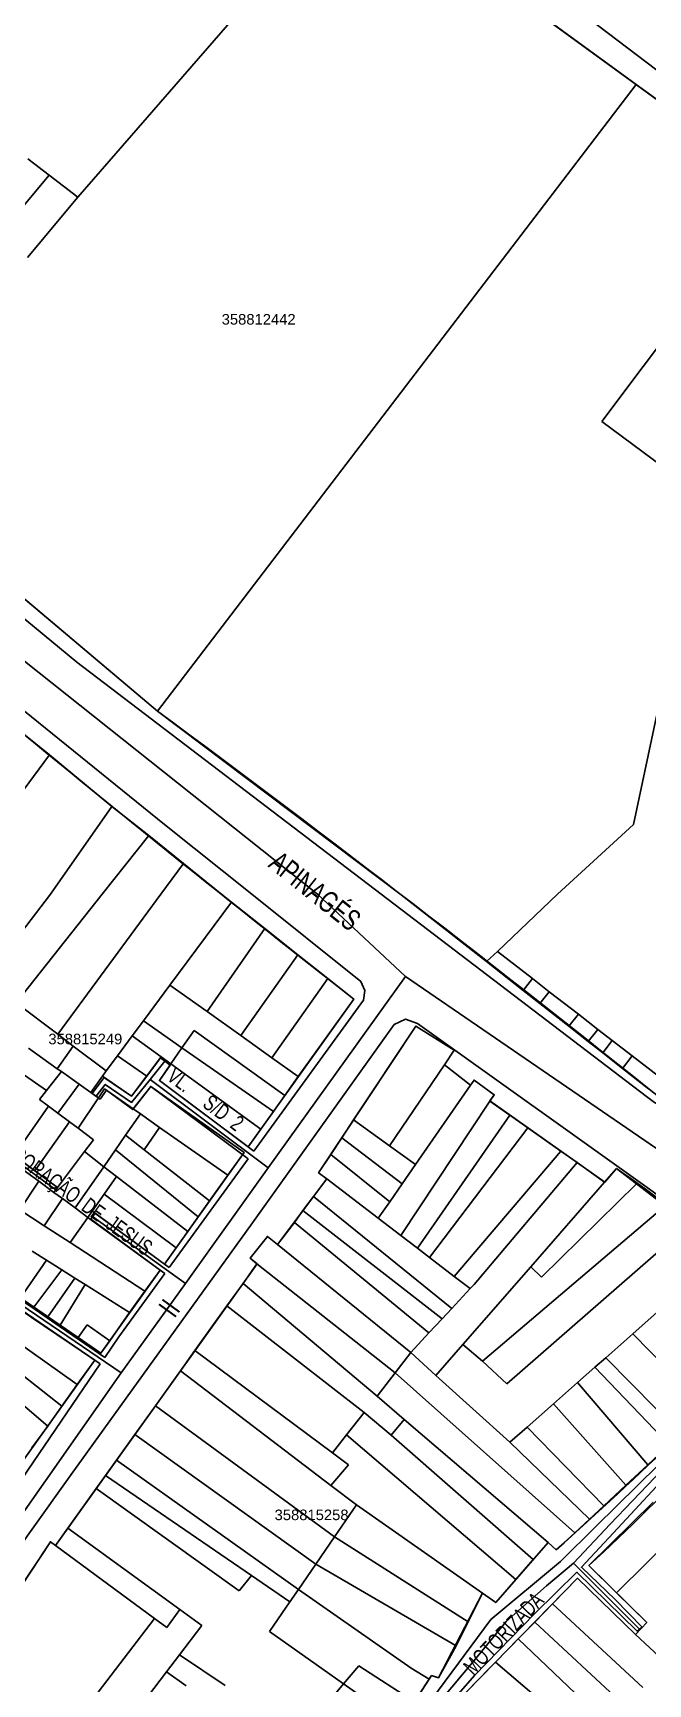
# Model space of a CAD drawing. Extents: x 201512 to 203323, y 4836571 to 4838029.
# Drawn here: x 202002 to 202118.3, y 4837444.5 to 4837756.9 of the extents above; entities that cross this region are included whole.
import ezdxf

# ---------------------------------------------------------------- set-up
doc = ezdxf.new("R2010")
doc.units = 0
doc.header["$LTSCALE"] = 1.5
doc.header["$MEASUREMENT"] = 0
for name, color, linetype in [('CD-MALHA-LOTES', 40, 'CONTINUOUS'), ('CD_TXT_QUADRA', 7, 'CONTINUOUS'), ('RU-QUADRAS', 6, 'CONTINUOUS'), ('SV-EIXO-RUA-N-PAV', 6, 'CONTINUOUS'), ('SV-EIXO-RUA-PAV', 20, 'CONTINUOUS'), ('SV-RUA-NAO-PAV-S-GUIA-C-GUIA', 7, 'CONTINUOUS'), ('SV-RUA-PAVIM-S-GUIA-C-GUIA', 7, 'CONTINUOUS'), ('SV-TXT-RUA-N-PAV-S-GUIA-C-GUIA', 7, 'CONTINUOUS'), ('SV-TXT-RUA-PAV-S-GUIA-C-GUIA', 7, 'CONTINUOUS')]:
    doc.layers.add(name, color=color, linetype=linetype)
doc.styles.add('ARIAL', font='arial.ttf')
doc.styles.add('MONOTXT', font='arial.ttf', dxfattribs={"height": 0.2})

msp = doc.modelspace()

# ---------------------------------------------------------------- linework, layer by layer
at = {"layer": 'CD-MALHA-LOTES', "linetype": 'Continuous'}
for p, q in [((202062.77, 4837785.99), (202010.51, 4837725.8)), ((202116.06, 4837747.13), (202062.77, 4837785.99)), ((202025.58, 4837628.56), (202116.06, 4837747.13)), ((202116.06, 4837747.13), (202142.73, 4837727.68)), ((202001.03, 4837733.03), (202005.05, 4837729.97)), ((202005.05, 4837729.97), (201997.47, 4837720.82)), ((202005.05, 4837729.97), (202010.51, 4837725.8)), ((202142.73, 4837727.68), (202109.59, 4837683.34)), ((202010.51, 4837725.8), (202001, 4837714.4)), ((202109.59, 4837683.34), (202130.52, 4837667.79)), ((201969.21, 4837676.15), (202025.58, 4837628.56)), ((202115.56, 4837607.13), (202122.82, 4837641.22)), ((201997.06, 4837626.8), (202005.12, 4837620.28)), ((202071.64, 4837593.84), (202025.58, 4837628.56)), ((202005.12, 4837620.28), (201991.05, 4837601.32)), ((202005.12, 4837620.28), (202016.94, 4837610.56)), ((202016.94, 4837610.56), (202005.29, 4837593.92)), ((202016.94, 4837610.56), (202023.93, 4837605.05)), ((202023.93, 4837605.05), (202015.11, 4837593.97)), ((202023.93, 4837605.05), (202030.44, 4837599.77)), ((202101.17, 4837593.92), (202115.56, 4837607.13)), ((202030.44, 4837599.77), (202026.16, 4837593.92)), ((202030.44, 4837599.77), (202037.74, 4837593.9)), ((201992.97, 4837577.78), (202005.29, 4837593.92)), ((201998.84, 4837573.36), (202015.11, 4837593.97)), ((202026.16, 4837593.92), (202006.68, 4837567.44)), ((202039.56, 4837592.46), (202027.9, 4837576.73)), ((202039.56, 4837592.46), (202037.74, 4837593.9)), ((202045.83, 4837587.48), (202039.56, 4837592.46)), ((202071.64, 4837593.84), (202087.78, 4837581.19)), ((202089.87, 4837583.08), (202101.17, 4837593.92)), ((202034.92, 4837571.72), (202045.83, 4837587.48)), ((202052.11, 4837582.49), (202045.83, 4837587.48)), ((202089.87, 4837583.08), (202087.78, 4837581.19)), ((202096.44, 4837577.98), (202089.87, 4837583.08)), ((202041.29, 4837567.18), (202052.11, 4837582.49)), ((202057.77, 4837577.99), (202052.11, 4837582.49)), ((202087.78, 4837581.19), (202094.7, 4837575.75)), ((202027.9, 4837576.73), (202022.88, 4837569.95)), ((202027.9, 4837576.73), (202034.92, 4837571.72)), ((202047.16, 4837563), (202057.77, 4837577.99)), ((202062.66, 4837574.1), (202057.77, 4837577.99)), ((202094.7, 4837575.75), (202096.44, 4837577.98)), ((202099.65, 4837575.49), (202096.44, 4837577.98)), ((202006.68, 4837567.44), (201998.84, 4837573.36)), ((202052.18, 4837559.42), (202062.66, 4837574.1)), ((202094.7, 4837575.75), (202097.88, 4837573.25)), ((202097.88, 4837573.25), (202099.65, 4837575.49)), ((202097.88, 4837573.25), (202103.32, 4837568.97)), ((202105.15, 4837571.22), (202099.65, 4837575.49)), ((202034.92, 4837571.72), (202041.29, 4837567.18)), ((202103.32, 4837568.97), (202105.15, 4837571.22)), ((202108.83, 4837568.36), (202105.15, 4837571.22)), ((202009.62, 4837565.22), (202006.68, 4837567.44)), ((202020.79, 4837567.14), (202018, 4837563.36)), ((202022.88, 4837569.95), (202020.79, 4837567.14)), ((202026.26, 4837563.15), (202020.79, 4837567.14)), ((202022.88, 4837569.95), (202030.18, 4837564.86)), ((202030.18, 4837564.86), (202032.46, 4837568.15)), ((202032.46, 4837568.15), (202049.63, 4837555.84)), ((202047.16, 4837563), (202041.29, 4837567.18)), ((202074.41, 4837568.99), (202062.64, 4837551.25)), ((202081.65, 4837564.44), (202074.41, 4837568.99)), ((202103.32, 4837568.97), (202107.01, 4837566.07)), ((202107.01, 4837566.07), (202108.83, 4837568.36)), ((202111.56, 4837566.24), (202108.83, 4837568.36)), ((202001.15, 4837564.78), (202006.59, 4837560.93)), ((202006.59, 4837560.93), (202009.62, 4837565.22)), ((202015.87, 4837560.5), (202009.62, 4837565.22)), ((202030.18, 4837564.86), (202028.09, 4837561.82)), ((202030.18, 4837564.86), (202047.47, 4837552.82)), ((202079.81, 4837561.67), (202081.65, 4837564.44)), ((202107.01, 4837566.07), (202109.74, 4837563.92)), ((202109.74, 4837563.92), (202111.56, 4837566.24)), ((202109.74, 4837563.92), (202113.48, 4837560.98)), ((202115.3, 4837563.34), (202111.56, 4837566.24)), ((201998.32, 4837561.18), (202004.57, 4837556.79)), ((202007.38, 4837560.37), (202006.59, 4837560.93)), ((202015.87, 4837560.5), (202018, 4837563.36)), ((202023.52, 4837559.54), (202018, 4837563.36)), ((202023.52, 4837559.54), (202026.26, 4837563.15)), ((202028.09, 4837561.82), (202025.91, 4837558.69)), ((202026.26, 4837563.15), (202028.09, 4837561.82)), ((202028.09, 4837561.82), (202045.07, 4837549.47)), ((202047.16, 4837563), (202052.18, 4837559.42)), ((202079.81, 4837561.67), (202069.42, 4837546.35)), ((202084.74, 4837557.79), (202079.81, 4837561.67)), ((202113.48, 4837560.98), (202115.3, 4837563.34)), ((202113.48, 4837560.98), (202118.39, 4837557.12)), ((202120.27, 4837559.49), (202115.3, 4837563.34)), ((202004.57, 4837556.79), (202007.38, 4837560.37)), ((202006.7, 4837552.53), (202010.71, 4837558)), ((202010.71, 4837558), (202007.38, 4837560.37)), ((202010.71, 4837558), (202012.92, 4837556.43)), ((202012.92, 4837556.43), (202015.13, 4837559.5)), ((202015.13, 4837559.5), (202015.87, 4837560.5)), ((202015.13, 4837559.5), (202020.61, 4837555.72)), ((202020.61, 4837555.72), (202023.52, 4837559.54)), ((202024.27, 4837557.57), (202020.97, 4837553.33)), ((202041.94, 4837545.09), (202024.27, 4837557.57)), ((202025.91, 4837558.69), (202042.69, 4837546.13)), ((202049.63, 4837555.84), (202052.18, 4837559.42)), ((202074.35, 4837542.78), (202084.74, 4837557.79)), ((202085.43, 4837558.77), (202084.74, 4837557.79)), ((202089.22, 4837556.01), (202085.43, 4837558.77)), ((202004.57, 4837556.79), (202003.25, 4837555.11)), ((202003.25, 4837555.11), (202004.95, 4837553.84)), ((202010.52, 4837549.68), (202014.39, 4837555.39)), ((202014.39, 4837555.39), (202012.92, 4837556.43)), ((202015.56, 4837557.11), (202014.39, 4837555.39)), ((202020.97, 4837553.33), (202015.56, 4837557.11)), ((202047.47, 4837552.82), (202049.63, 4837555.84)), ((202088.42, 4837554.81), (202071.56, 4837529.37)), ((202088.42, 4837554.81), (202089.22, 4837556.01)), ((202092.18, 4837552.14), (202088.42, 4837554.81)), ((202004.95, 4837553.84), (201998.43, 4837544.52)), ((202004.95, 4837553.84), (202006.7, 4837552.53)), ((202006.7, 4837552.53), (202008.89, 4837550.9)), ((202022.33, 4837552.39), (202019.53, 4837548.33)), ((202020.97, 4837553.33), (202022.33, 4837552.39)), ((202022.33, 4837552.39), (202025.94, 4837549.83)), ((202045.07, 4837549.47), (202047.47, 4837552.82)), ((202074.71, 4837526.96), (202092.18, 4837552.14)), ((202095.56, 4837549.76), (202092.18, 4837552.14)), ((202008.89, 4837550.9), (202002.38, 4837541.6)), ((202010.52, 4837549.68), (202008.89, 4837550.9)), ((202013.45, 4837547.5), (202010.52, 4837549.68)), ((202019.53, 4837548.33), (202017.6, 4837545.55)), ((202023.06, 4837545.58), (202019.53, 4837548.33)), ((202025.94, 4837549.83), (202023.06, 4837545.58)), ((202025.94, 4837549.83), (202038.86, 4837540.76)), ((202042.69, 4837546.13), (202045.07, 4837549.47)), ((202062.64, 4837551.25), (202060.39, 4837547.83)), ((202062.64, 4837551.25), (202069.42, 4837546.35)), ((202077.01, 4837525.21), (202095.56, 4837549.76)), ((202101.81, 4837545.35), (202095.56, 4837549.76)), ((202006.66, 4837538.43), (202011.75, 4837545.23)), ((202011.75, 4837545.23), (202013.45, 4837547.5)), ((202015.41, 4837542.39), (202011.75, 4837545.23)), ((202017.6, 4837545.55), (202015.41, 4837542.39)), ((202017.6, 4837545.55), (202033.24, 4837532.89)), ((202023.06, 4837545.58), (202035.41, 4837535.92)), ((202038.86, 4837540.76), (202041.94, 4837545.09)), ((202060.39, 4837547.83), (202058.31, 4837544.67)), ((202060.39, 4837547.83), (202071.84, 4837539.15)), ((202069.42, 4837546.35), (202074.35, 4837542.78)), ((202081.68, 4837521.64), (202101.81, 4837545.35)), ((202104.89, 4837543.17), (202101.81, 4837545.35)), ((202003.11, 4837539.62), (201996.07, 4837544.78)), ((201998.43, 4837544.52), (202002.38, 4837541.6)), ((202009.99, 4837534.58), (202015.41, 4837542.39)), ((202017.79, 4837540.53), (202015.41, 4837542.39)), ((202058.31, 4837544.67), (202056.03, 4837541.25)), ((202058.31, 4837544.67), (202069.48, 4837535.72)), ((202074.35, 4837542.78), (202071.84, 4837539.15)), ((202085.45, 4837520.09), (202104.89, 4837543.17)), ((202104.89, 4837543.17), (202110.1, 4837539.44)), ((202112.38, 4837542.05), (202110.1, 4837539.44)), ((202116.11, 4837539.17), (202112.38, 4837542.05)), ((201999.53, 4837534.21), (202003.11, 4837539.62)), ((202002.38, 4837541.6), (202006.66, 4837538.43)), ((202005.97, 4837537.53), (202003.11, 4837539.62)), ((202017.79, 4837540.53), (202015.47, 4837537.21)), ((202031.28, 4837530.14), (202017.79, 4837540.53)), ((202035.41, 4837535.92), (202038.86, 4837540.76)), ((202057.55, 4837540.09), (202055.04, 4837536.72)), ((202056.03, 4837541.25), (202057.55, 4837540.09)), ((202067.31, 4837532.63), (202057.55, 4837540.09)), ((202071.84, 4837539.15), (202069.48, 4837535.72)), ((202110.1, 4837539.44), (202096.15, 4837523.46)), ((202116.11, 4837539.17), (202098.16, 4837521.48)), ((202121.55, 4837534.97), (202116.11, 4837539.17)), ((202004.09, 4837531.22), (202007.58, 4837536.35)), ((202006.66, 4837538.43), (202005.97, 4837537.53)), ((202007.58, 4837536.35), (202005.97, 4837537.53)), ((202007.58, 4837536.35), (202009.99, 4837534.58)), ((202015.47, 4837537.21), (202013.21, 4837533.98)), ((202015.47, 4837537.21), (202029.07, 4837527.04)), ((202033.24, 4837532.89), (202035.41, 4837535.92)), ((202055.04, 4837536.72), (202053.06, 4837534.08)), ((202081.23, 4837515.59), (202055.04, 4837536.72)), ((202069.48, 4837535.72), (202067.31, 4837532.63)), ((201999.53, 4837534.21), (202004.09, 4837531.22)), ((202009.05, 4837528.03), (202012.39, 4837532.8)), ((202009.99, 4837534.58), (202012.39, 4837532.8)), ((202012.39, 4837532.8), (202013.21, 4837533.98)), ((202026.04, 4837522.81), (202012.39, 4837532.8)), ((202013.21, 4837533.98), (202026.87, 4837523.96)), ((202031.28, 4837530.14), (202033.24, 4837532.89)), ((202053.06, 4837534.08), (202051.43, 4837531.85)), ((202053.06, 4837534.08), (202079.39, 4837513.63)), ((202067.31, 4837532.63), (202071.56, 4837529.37)), ((202087, 4837505.58), (202121.55, 4837534.97)), ((202004.09, 4837531.22), (202009.05, 4837528.03)), ((202029.07, 4837527.04), (202031.28, 4837530.14)), ((202051.43, 4837531.85), (202048.27, 4837527.65)), ((202051.43, 4837531.85), (202076.84, 4837510.97)), ((202091.62, 4837501.3), (202126.19, 4837531.5)), ((202004.58, 4837524.69), (202001.86, 4837526.41)), ((202009.05, 4837528.03), (202023.17, 4837518.83)), ((202026.87, 4837523.96), (202029.07, 4837527.04)), ((202046.34, 4837529.2), (202043.1, 4837525.06)), ((202048.27, 4837527.65), (202046.34, 4837529.2)), ((202048.27, 4837527.65), (202073.44, 4837507.26)), ((202071.56, 4837529.37), (202074.71, 4837526.96)), ((202074.71, 4837526.96), (202077.01, 4837525.21)), ((202004.58, 4837524.69), (201999.64, 4837517.55)), ((202007.46, 4837522.88), (202004.58, 4837524.69)), ((202044.36, 4837524), (202041.78, 4837520.31)), ((202043.1, 4837525.06), (202044.36, 4837524)), ((202070.48, 4837503.42), (202044.36, 4837524)), ((202077.01, 4837525.21), (202081.68, 4837521.64)), ((202096.15, 4837523.46), (202083.31, 4837508.77)), ((202098.16, 4837521.48), (202096.15, 4837523.46)), ((202007.46, 4837522.88), (202002.17, 4837515.84)), ((202009.94, 4837521.31), (202004.8, 4837514.01)), ((202011.89, 4837520.07), (202007.13, 4837512.41)), ((202009.94, 4837521.31), (202007.46, 4837522.88)), ((202011.89, 4837520.07), (202009.94, 4837521.31)), ((202020.26, 4837514.79), (202011.89, 4837520.07)), ((202023.17, 4837518.83), (202026.04, 4837522.81)), ((202041.78, 4837520.31), (202038.69, 4837516.06)), ((202041.78, 4837520.31), (202067.07, 4837498.98)), ((202081.68, 4837521.64), (202084.66, 4837519.35)), ((202084.66, 4837519.35), (202085.45, 4837520.09)), ((201999.64, 4837517.55), (202002.17, 4837515.84)), ((202023.17, 4837518.83), (202020.26, 4837514.79)), ((202081.23, 4837515.59), (202084.66, 4837519.35)), ((202013.68, 4837505.78), (202001.67, 4837513.91)), ((202002.17, 4837515.84), (202004.8, 4837514.01)), ((202004.8, 4837514.01), (202007.13, 4837512.41)), ((202016.51, 4837509.45), (202020.26, 4837514.79)), ((202038.69, 4837516.06), (202032.64, 4837507.61)), ((202064.63, 4837495.89), (202038.69, 4837516.06)), ((202079.39, 4837513.63), (202081.23, 4837515.59)), ((202120.07, 4837514.84), (202115.43, 4837510.75)), ((201989.71, 4837511.1), (202007.44, 4837497.06)), ((202007.13, 4837512.41), (202010.56, 4837510.07)), ((202012.27, 4837512.5), (202010.56, 4837510.07)), ((202016.51, 4837509.45), (202012.27, 4837512.5)), ((202073.44, 4837507.26), (202076.84, 4837510.97)), ((202076.84, 4837510.97), (202079.39, 4837513.63)), ((202115.43, 4837510.75), (202110.32, 4837506.23)), ((202115.43, 4837510.75), (202129.3, 4837496.59)), ((202004.8, 4837493.33), (201987.6, 4837507.93)), ((202010.39, 4837501.18), (201998.59, 4837509.59)), ((202010.56, 4837510.07), (202014.85, 4837507.13)), ((202014.85, 4837507.13), (202016.51, 4837509.45)), ((202032.64, 4837507.61), (202029.9, 4837503.78)), ((202058.64, 4837488.28), (202032.64, 4837507.61)), ((202083.31, 4837508.77), (202078.2, 4837502.91)), ((202083.31, 4837508.77), (202087, 4837505.58)), ((202010.39, 4837501.18), (202013.68, 4837505.78)), ((202070.48, 4837503.42), (202073.44, 4837507.26)), ((202078.2, 4837502.91), (202073.44, 4837507.26)), ((202087, 4837505.58), (202091.62, 4837501.3)), ((202104.99, 4837501.53), (202108.28, 4837504.45)), ((202108.28, 4837504.45), (202110.32, 4837506.23)), ((202108.28, 4837504.45), (202122.34, 4837489.78)), ((202110.32, 4837506.23), (202124.54, 4837491.83)), ((202029.9, 4837503.78), (202025.15, 4837497.13)), ((202029.9, 4837503.78), (202058.34, 4837482.09)), ((202067.07, 4837498.98), (202070.48, 4837503.42)), ((202070.48, 4837503.42), (202104.49, 4837473.14)), ((202092.21, 4837490.25), (202078.2, 4837502.91)), ((202104.99, 4837501.53), (202100.45, 4837497.52)), ((202104.99, 4837501.53), (202118.3, 4837486.01)), ((202007.44, 4837497.06), (202010.39, 4837501.18)), ((202067.07, 4837498.98), (202072.23, 4837494.56)), ((202004.8, 4837493.33), (202007.44, 4837497.06)), ((202025.15, 4837497.13), (202021.28, 4837491.73)), ((202025.15, 4837497.13), (202059.05, 4837472.37)), ((202064.63, 4837495.89), (202061.32, 4837491.69)), ((202069.75, 4837491.57), (202064.63, 4837495.89)), ((202100.45, 4837497.52), (202095.47, 4837493.13)), ((202100.45, 4837497.52), (202114.12, 4837482.11)), ((202001.79, 4837489.17), (202004.8, 4837493.33)), ((202072.23, 4837494.56), (202069.75, 4837491.57)), ((202072.23, 4837494.56), (202099.41, 4837471.26)), ((202095.47, 4837493.13), (202092.21, 4837490.25)), ((202095.47, 4837493.13), (202109.95, 4837478.23)), ((202021.28, 4837491.73), (202017.8, 4837486.86)), ((202021.28, 4837491.73), (202055.47, 4837467.17)), ((202061.32, 4837491.69), (202058.64, 4837488.28)), ((202061.32, 4837491.69), (202093.32, 4837464.31)), ((202096.6, 4837468.06), (202069.75, 4837491.57)), ((202107.26, 4837475.72), (202092.21, 4837490.25)), ((202118.3, 4837486.01), (202122.34, 4837489.78)), ((202017.8, 4837486.86), (202015.74, 4837483.97)), ((202017.8, 4837486.86), (202052.21, 4837462.42)), ((202058.34, 4837482.09), (202061.66, 4837485.99)), ((202058.64, 4837488.28), (202061.66, 4837485.99)), ((202114.12, 4837482.11), (202118.3, 4837486.01)), ((202015.74, 4837483.97), (202013.97, 4837481.5)), ((202015.74, 4837483.97), (202043.33, 4837465.03)), ((202013.97, 4837481.5), (202008.62, 4837474.02)), ((202013.97, 4837481.5), (202040.97, 4837462.14)), ((202058.34, 4837482.09), (202063.18, 4837478.39)), ((202109.95, 4837478.23), (202114.12, 4837482.11)), ((202059.05, 4837472.37), (202063.18, 4837478.39)), ((202063.18, 4837478.39), (202087.02, 4837461.68)), ((202119.27, 4837478.95), (202107.15, 4837466.93)), ((202107.26, 4837475.72), (202109.95, 4837478.23)), ((202008.62, 4837474.02), (202006.27, 4837470.73)), ((202029.75, 4837458.62), (202008.62, 4837474.02)), ((202104.49, 4837473.14), (202107.26, 4837475.72)), ((202005.3, 4837471.44), (201982.92, 4837437.58)), ((202006.27, 4837470.73), (202005.3, 4837471.44)), ((202024.98, 4837456.91), (202006.27, 4837470.73)), ((202055.47, 4837467.17), (202059.05, 4837472.37)), ((202059.05, 4837472.37), (202084.29, 4837456.27)), ((202096.6, 4837468.06), (202099.41, 4837471.26)), ((202099.41, 4837471.26), (202100.97, 4837469.93)), ((202100.97, 4837469.93), (202104.49, 4837473.14)), ((202112.37, 4837461.79), (202123.9, 4837473.2)), ((202052.21, 4837462.42), (202055.47, 4837467.17)), ((202055.47, 4837467.17), (202082.01, 4837451.76)), ((202093.32, 4837464.31), (202096.6, 4837468.06)), ((202040.97, 4837462.14), (202043.33, 4837465.03)), ((202043.33, 4837465.03), (202050.58, 4837460.05)), ((202089.51, 4837459.93), (202093.32, 4837464.31)), ((202105.01, 4837464.52), (202100.27, 4837459.68)), ((202115.92, 4837453.86), (202105.01, 4837464.52)), ((202107.15, 4837466.93), (202112.37, 4837461.79)), ((202050.58, 4837460.05), (202052.21, 4837462.42)), ((202052.21, 4837462.42), (202073.5, 4837447.49)), ((202084.29, 4837456.27), (202087.02, 4837461.68)), ((202087.02, 4837461.68), (202089.51, 4837459.93)), ((202112.37, 4837461.79), (202118.06, 4837456.18)), ((202027.3, 4837455.2), (202029.75, 4837458.62)), ((202029.75, 4837458.62), (202033.93, 4837455.57)), ((202050.58, 4837460.05), (202046.73, 4837454.45)), ((202100.27, 4837459.68), (202096.9, 4837456.24)), ((202117.33, 4837443.84), (202100.27, 4837459.68)), ((202001.15, 4837425.83), (202024.98, 4837456.91)), ((202024.98, 4837456.91), (202027.3, 4837455.2)), ((202033.93, 4837455.57), (202029.72, 4837450.05)), ((202082.01, 4837451.76), (202084.29, 4837456.27)), ((202096.9, 4837456.24), (202093.77, 4837453.05)), ((202096.9, 4837456.24), (202113.73, 4837440.6)), ((202118.06, 4837456.18), (202115.92, 4837453.86)), ((202046.73, 4837454.45), (202060.75, 4837444.54)), ((202078.69, 4837445.66), (202082.01, 4837451.76)), ((202093.77, 4837453.05), (202089.49, 4837448.67)), ((202093.77, 4837453.05), (202110.21, 4837437.42)), ((202120.36, 4837449.77), (202115.92, 4837453.86)), ((202029.72, 4837450.05), (202027.28, 4837446.84)), ((202038.33, 4837444.21), (202029.72, 4837450.05)), ((202089.49, 4837448.67), (202085.06, 4837444.15)), ((202089.49, 4837448.67), (202106.53, 4837434.1)), ((202027.28, 4837446.84), (202007.72, 4837421.18)), ((202030.97, 4837444.17), (202027.28, 4837446.84)), ((202063.61, 4837447.97), (202060.75, 4837444.54)), ((202074.17, 4837441.13), (202063.61, 4837447.97)), ((202073.5, 4837447.49), (202076.95, 4837445.42)), ((202074.17, 4837441.13), (202076.95, 4837445.42)), ((202076.95, 4837445.42), (202077.39, 4837446.12)), ((202077.39, 4837446.12), (202078.69, 4837445.66)), ((202060.75, 4837444.54), (202055.87, 4837438.68)), ((202060.75, 4837444.54), (202070.11, 4837437.92))]:
    msp.add_line(p, q, dxfattribs=at)
at = {"layer": 'RU-QUADRAS', "color": 6, "linetype": 'Continuous'}
for points in [[(202152.56, 4837743.73, 0.0303185123), (202112.16, 4837774.7), (202113.04, 4837775.63), (202093.75, 4837792.25), (202091.46, 4837789.79), (202074.04, 4837804.43), (202078.07, 4837809.73), (202113.39, 4837839.96), (202112.37, 4837841.25), (202129.85, 4837855.46)], [(202121.47, 4837554.7, 0.0099454584), (202025.58, 4837628.56), (201952.41, 4837690.22), (201952.83, 4837690.72), (201949.75, 4837693.42), (201961.77, 4837707.32), (201964.82, 4837704.66), (201984.76, 4837727.88), (201995.76, 4837718.75), (201997.47, 4837720.82), (201960.41, 4837750.41), (201959.08, 4837748.88), (201983.18, 4837729.1), (201967.34, 4837711.44), (201965.29, 4837713.45), (201948.42, 4837694.6), (201944.62, 4837697.98), (201944.17, 4837697.47), (201939.84, 4837701.75), (201938.71, 4837700.45), (201890.63, 4837741.58, -0.0258648184), (201911.61, 4837814.14)], [(201982.92, 4837437.58), (202005.3, 4837471.44), (202006.27, 4837470.73), (202044.38, 4837523.99), (202043.1, 4837525.06), (202046.34, 4837529.2), (202048.27, 4837527.65), (202057.55, 4837540.09), (202056.03, 4837541.25), (202074.41, 4837568.99), (202081.68, 4837564.42), (202079.81, 4837561.67), (202084.74, 4837557.79), (202085.43, 4837558.77), (202089.22, 4837556.01), (202088.41, 4837554.82), (202110.12, 4837539.46), (202112.38, 4837542.05, -0.0439317166), (202146.27, 4837513.64, -0.0192765875), (202100.97, 4837469.93), (202099.41, 4837471.26), (202089.51, 4837459.93), (202087.02, 4837461.68), (202078.69, 4837445.66), (202077.39, 4837446.12), (202071.42, 4837437.06)], [(202081.46, 4837440.47), (202105.01, 4837464.52), (202115.92, 4837453.86), (202118.06, 4837456.18), (202107.15, 4837466.93, 0.0337586978), (202149.28, 4837511.5), (202169.59, 4837494.8), (202167.95, 4837492.58), (202183.76, 4837482.1), (202139.81, 4837422.58)]]:
    msp.add_lwpolyline(points, format="xyb", dxfattribs=at)
msp.add_lwpolyline([(202062.77, 4837785.99), (202142.73, 4837727.68)], dxfattribs=at)
at = {"layer": 'RU-QUADRAS'}
msp.add_lwpolyline([(201986.61, 4837553.26), (202006.66, 4837538.43), (202005.974874, 4837537.526428), (202007.58, 4837536.35), (202009.99, 4837534.58), (202012.39, 4837532.8), (202013.21, 4837533.98), (202026.87, 4837523.96), (202041.94, 4837545.09), (202024.27, 4837557.57), (202020.97, 4837553.33), (202015.56, 4837557.11), (202014.39, 4837555.39), (202012.92, 4837556.43), (202015.13, 4837559.5), (202020.61, 4837555.72), (202026.26, 4837563.15), (202028.09, 4837561.82), (202025.91, 4837558.69), (202042.69, 4837546.13), (202062.66, 4837574.1, -0.0071318947), (201988.27, 4837634.1)], format="xyb", dxfattribs=at)
msp.add_lwpolyline([(202005.974768, 4837537.526505), (202007.58, 4837536.35), (202009.99, 4837534.58), (202012.39, 4837532.8), (202026.04, 4837522.81), (202014.85, 4837507.13), (201991.14, 4837523.37), (201995.86, 4837530.19), (201994.31, 4837531.18), (201989.67, 4837524.11), (201965.79, 4837540.61), (201979.635982, 4837557.612235), (201985.03, 4837553.45), (201984.77, 4837553.07), (201986.62, 4837551.71), (201991.12, 4837548.42), (201996.07, 4837544.78), (202003.11, 4837539.62), (202005.97, 4837537.53)], close=True, dxfattribs=at)
at = {"layer": 'RU-QUADRAS', "color": 6, "linetype": 'Continuous'}
msp.add_lwpolyline([(201960.62, 4837507.08), (201976.45, 4837531.19), (202013.68, 4837505.78), (201993.47, 4837477.56)], close=True, dxfattribs=at)
at = {"layer": 'SV-EIXO-RUA-N-PAV'}
for points in [[(201979.969505, 4837578.906563), (201992.12154, 4837570.143088), (201985.826963, 4837560.001825), (201988.741119, 4837557.787066), (201985.593831, 4837553.124417), (202006.336631, 4837538.003528)], [(202013.947486, 4837555.705316), (202015.674663, 4837557.959959), (202020.657869, 4837554.538652), (202024.153552, 4837558.852473), (202026.938824, 4837562.347631)], [(202024.153552, 4837558.852473), (202046.466418, 4837542.1922)], [(202018.702694, 4837503.384917), (201977.725609, 4837531.239105), (201965.078172, 4837539.92329), (201941.050284, 4837556.221681)], [(202013.287337, 4837532.958607), (202030.823175, 4837520.297215)], [(202154.740136, 4837520.865631), (202147.124892, 4837513.01241), (202133.203273, 4837497.781921), (202125.647523, 4837489.869206), (202119.579125, 4837483.562832), (202111.130964, 4837474.757706), (202104.229648, 4837467.380438), (202099.113156, 4837463.096863), (202091.497912, 4837456.314536), (202085.429514, 4837448.996762), (202076.981352, 4837438.882765), (202068.949649, 4837429.185228), (202063.000239, 4837421.569983), (202053.124219, 4837408.481282), (202045.033022, 4837396.701451), (202038.845636, 4837387.896324), (202034.090603, 4837382.91327), (202016.178339, 4837360.858795), (201997.370461, 4837336.005528), (201970.725968, 4837297.941966), (201951.470283, 4837271.521376), (201946.729346, 4837264.046043)], [(202104.229648, 4837467.380438), (202116.733694, 4837454.907963)]]:
    msp.add_lwpolyline(points, dxfattribs=at)
at = {"layer": 'SV-EIXO-RUA-PAV'}
msp.add_line((202055.787154, 4837593.922265), (201993.8, 4837643.26), dxfattribs=at)
for points in [[(202055.787154, 4837593.922265), (202072.449709, 4837578.380751), (202119.944289, 4837545.851109), (202154.740136, 4837520.865631), (202197.963025, 4837489.583051), (202271.744072, 4837437.529373), (202318.4, 4837404.569877)], [(201879.282247, 4837320.189339), (201930.563745, 4837384.612954), (201971.905888, 4837436.550016), (201997.413867, 4837473.062974), (202018.702694, 4837503.384917), (202030.823175, 4837520.297215), (202046.466418, 4837542.1922), (202072.449709, 4837578.380751)]]:
    msp.add_lwpolyline(points, dxfattribs=at)
at = {"layer": 'SV-RUA-NAO-PAV-S-GUIA-C-GUIA'}
for points in [[(202042.705045, 4837543.867352), (202024.28, 4837557.58), (202020.88, 4837553.2), (202015.91, 4837556.84), (202014.69, 4837555.18), (202013.22, 4837556.22), (202015.44, 4837559.27), (202015.71, 4837559.07), (202020.61, 4837555.72), (202023.52, 4837559.54), (202026.11, 4837562.95), (202027.94, 4837561.62), (202025.91, 4837558.69), (202043.764698, 4837545.325578)], [(202005.97, 4837537.52), (202003.11, 4837539.62), (201996.07, 4837544.78)], [(201998.43, 4837544.52), (202002.38, 4837541.6), (202006.66, 4837538.43)], [(202026.930911, 4837522.160007), (202026.04, 4837522.81), (202012.92, 4837532.43), (202013.74, 4837533.61), (202026.87, 4837523.96), (202027.788806, 4837523.340586)], [(201995.050791, 4837476.140494), (201961.42, 4837506.34), (201977.75, 4837530.1), (202014.740776, 4837505.061991)], [(202015.57683, 4837506.290023), (202010.75, 4837509.61), (202007.14, 4837512.09), (202004.66, 4837513.8), (202002.39, 4837515.36), (201999.5, 4837517.35)], [(202040.784004, 4837394.419381), (202041.955723, 4837395.8007), (202062.076684, 4837422.577161), (202077.42705, 4837441.681519), (202088.563193, 4837456.702273), (202101.770805, 4837467.711518), (202108.529938, 4837474.388545), (202128.018786, 4837493.640653), (202148.850882, 4837516.068035)], [(202150.462503, 4837514.893078), (202112.611153, 4837473.987313), (202105.715617, 4837466.603384), (202112.073318, 4837460.498911), (202117.19142, 4837455.277413), (202116.279845, 4837454.541642), (202104.854093, 4837465.651746), (202096.88104, 4837457.82745), (202085.496732, 4837446.107428), (202073.685054, 4837432.64533), (202062.670069, 4837418.971564), (202047.49299, 4837398.166153), (202043.844126, 4837391.876113)]]:
    msp.add_lwpolyline(points, dxfattribs=at)
at = {"layer": 'SV-RUA-PAVIM-S-GUIA-C-GUIA'}
msp.add_line((202134.57, 4837738.74), (202077.54, 4837782.12), dxfattribs=at)
for points in [[(201948.03, 4837689.29), (202010.27, 4837637.85), (202067.837167, 4837593.922162)], [(202043.36703, 4837593.922373), (202026.86, 4837607.11), (201999.05, 4837629.66), (201990.11, 4837636.93)], [(202043.764698, 4837545.325578), (202064.515464, 4837573.881443), (202064.762887, 4837575.737113), (202064.029212, 4837577.425727), (202043.37186, 4837593.922373)], [(202149.230556, 4837593.921459), (202126.186994, 4837558.65246), (202123.604846, 4837555.226379), (202121.747901, 4837553.440855), (202119.533851, 4837554.512169), (202118.005155, 4837555.649485), (202067.841624, 4837593.922161)], [(201979.211042, 4837440.794289), (201980.13046, 4837442.029494), (201993.036054, 4837461.469942), (202001.514839, 4837473.398496), (202009.249747, 4837484.148967), (202043.509954, 4837531.765994), (202070.329897, 4837569.304124), (202072.43299, 4837570.293814), (202074.726364, 4837569.46872), (202118.598656, 4837538.123501), (202148.850882, 4837516.068035)], [(202027.788806, 4837523.340586), (202042.705045, 4837543.867352)], [(202026.930911, 4837522.160007), (202018.222029, 4837510.175405), (202015.57683, 4837506.290023)], [(201995.050791, 4837476.140494), (202001.051729, 4837484.954929), (202014.740776, 4837505.061991)]]:
    msp.add_lwpolyline(points, dxfattribs=at)

# ---------------------------------------------------------------- texts
at = {"layer": 'CD_TXT_QUADRA', "linetype": 'Continuous', "style": 'MONOTXT'}
msp.add_text('358812442', height=2, dxfattribs=at).set_placement((202037.69, 4837701.7))
at = {"layer": 'CD_TXT_QUADRA', "color": 7, "linetype": 'Continuous', "style": 'MONOTXT'}
for s, p in [('358815249', (202004.91, 4837565.54)), ('358815258', (202047.7, 4837475.52))]:
    msp.add_text(s, height=2, dxfattribs=at).set_placement(p)
at = {"layer": 'SV-TXT-RUA-N-PAV-S-GUIA-C-GUIA', "style": 'ARIAL', "width": 0.7}
for s, height, rotation, p in [('VL.     S/D  2', 3, 323, (202027.107635, 4837558.954928)), ('PASS.  CORAÇÃO  DE  JESUS', 3, 324, (201989.299212, 4837550.015509)), ('II', 4, 54, (202028.747922, 4837513.576177)), ('MOTORIZADA', 3, 46, (202085.282241, 4837446.010773))]:
    msp.add_text(s, height=height, rotation=rotation, dxfattribs=at).set_placement(p)
at = {"layer": 'SV-TXT-RUA-PAV-S-GUIA-C-GUIA', "style": 'ARIAL', "width": 0.7}
msp.add_text('APINAGÉS', height=4, rotation=321.36210713, dxfattribs=at).set_placement((202046.288329, 4837599.231989))

doc.saveas('drawing.dxf')
